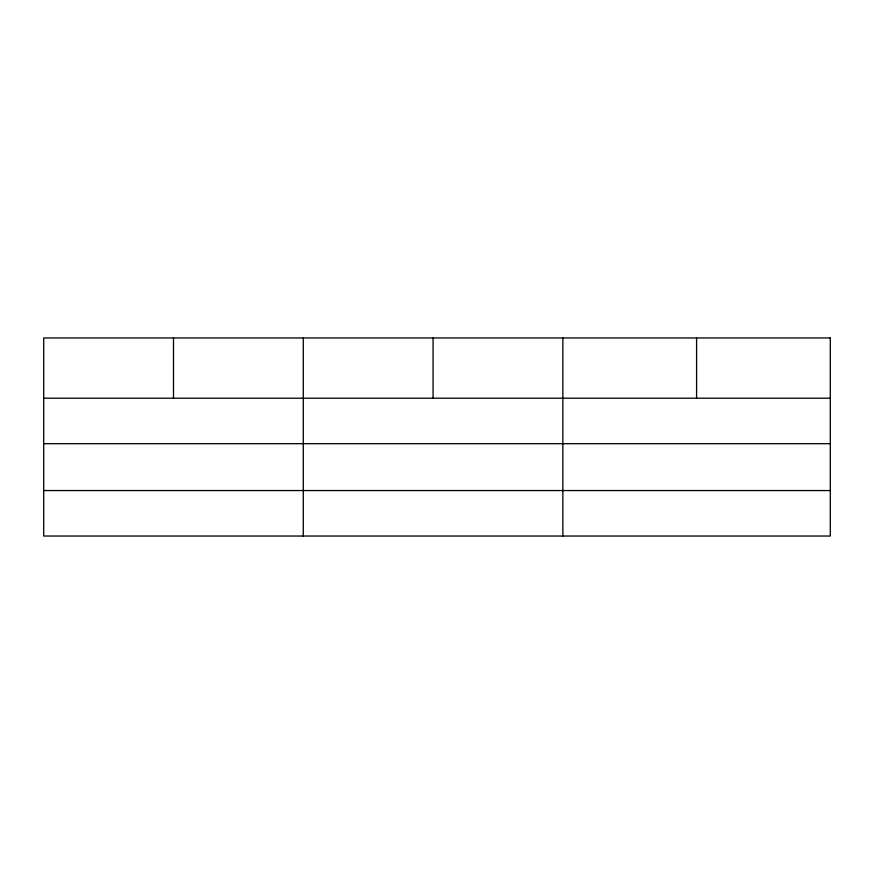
<?xml version="1.0" encoding="UTF-8"?>
<svg xmlns="http://www.w3.org/2000/svg" width="874" height="874" viewBox="0 0 874 874"><rect width="100%" height="100%" fill="white"/><g stroke="black" fill="none" stroke-linecap="round" stroke-linejoin="round"><path stroke-width="1.31" d="M43.7 398.205L830.3 398.205M43.7 443.686L830.3 443.686M43.7 490.554L830.3 490.554M696.578 337.965L696.578 398.205M562.856 337.965L562.856 536.035M433.067 337.965L433.067 398.205M303.278 337.965L303.278 536.035M173.489 337.965L173.489 398.205M830.3 337.965L43.7 337.965L43.7 536.035L830.3 536.035L830.3 337.965"/></g></svg>
